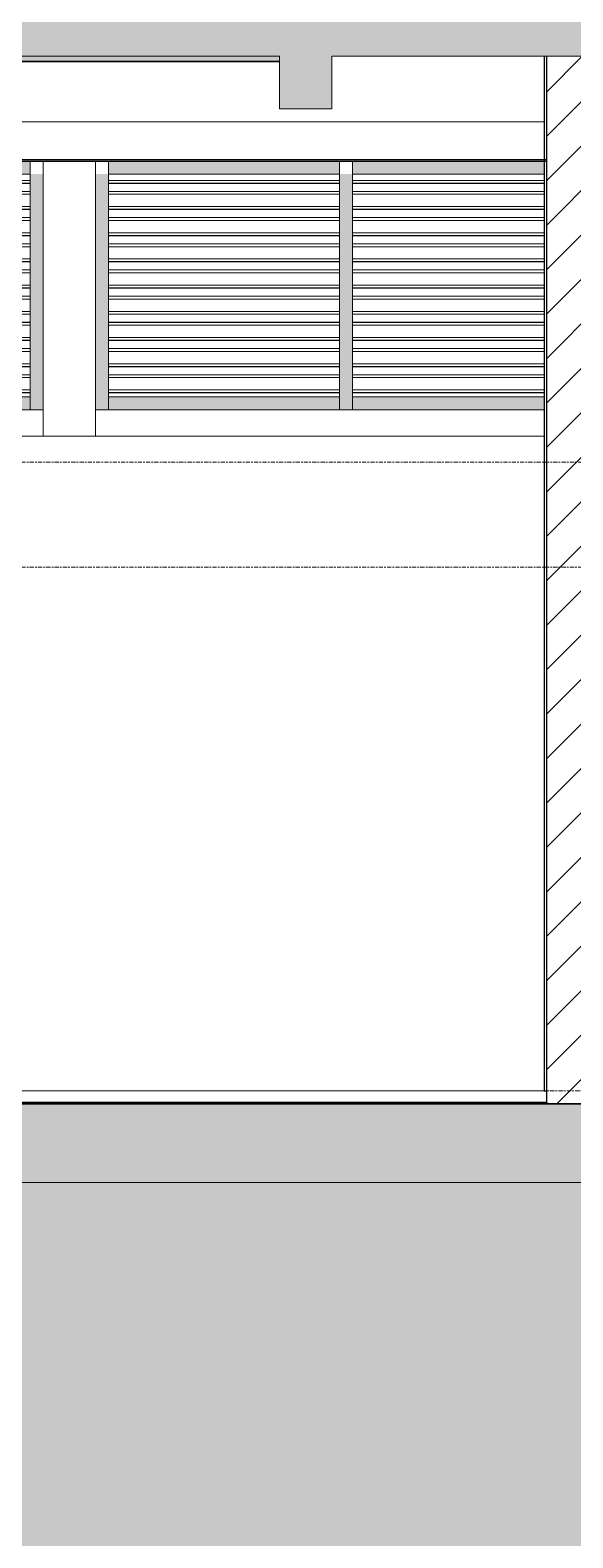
# Model space of a CAD drawing. Header units: millimetres. Extents: x 3451 to 201731, y -8641 to 35300.
# Drawn here: x 142843 to 144916, y -3707 to 2050 of the extents above; entities that cross this region are included whole.
import ezdxf

# ---------------------------------------------------------------- set-up
doc = ezdxf.new("R2010")
doc.units = ezdxf.units.MM
doc.linetypes.add('Centre', pattern=[31.75, 6.35, -4.7625, 15.875, -4.7625])
for name, color, linetype, lineweight in [('0-2', 50, 'Continuous', 5), ('A-CLNG-1', 13, 'Continuous', 25), ('A-CLNG-PATT-1', 13, 'Continuous', 9), ('A-DETL-GENF-1', 7, 'Continuous', 9), ('A-DETL-GENF-3', 9, 'Continuous', 9), ('A-DETL-THIN', 151, 'Continuous', 9), ('A-FLOR-1', 10, 'Continuous', 35), ('A-FLOR-3', 192, 'Continuous', 35), ('A-FLOR-LEVL-2', 51, 'Centre', 9), ('A-FLOR-PATT-1', 7, 'Continuous', 9), ('A-FLOR-PATT-3', 8, 'Continuous', 9), ('A-GLAZ-CWMG', 51, 'Continuous', 9), ('A-WALL', 113, 'Continuous', 9), ('A-WALL-1', 113, 'Continuous', 25), ('A-WALL-PATT-4', 111, 'Continuous', 9), ('C-PRKG', 70, 'Continuous', 9), ('S-BEAM-3', 7, 'Continuous', 9), ('S-COLS', 52, 'Continuous', 9)]:
    doc.layers.add(name, color=color, linetype=linetype, lineweight=lineweight)

# ---------------------------------------------------------------- blocks, each defined once
blk = doc.blocks.new('NCV_TKTC_KET CAU_rvt-2-TKCS_MẶT CẮT D')
at = {"layer": 'A-FLOR-PATT-1'}
h = blk.add_hatch(color=256, dxfattribs=at)
h.paths.add_polyline_path([(-58470.3, 1930), (-56833.3, 1930), (-56833.3, 1950), (-58634.9, 1950), (-58634.9, 1930)])
h.paths.add_polyline_path([(-24866.9, 1930), (-24836.9, 1930), (-24836.9, 1950), (-28836.9, 1950), (-28836.9, 1930), (-25816.8, 1930)])
h.paths.add_polyline_path([(-66835.3, 1930), (-65032.3, 1930), (-65032.3, 1950), (-66835.3, 1950)])
h.paths.add_polyline_path([(-53357.9, 1930), (-51661.9, 1930), (-51661.9, 1950), (-53357.9, 1950), (-53357.9, 1930.4)])
h = blk.add_hatch(color=256, dxfattribs=at)
h.paths.add_polyline_path([(-27122.9, -2350), (-24536.9, -2350), (-24536.9, -2050), (-49361.9, -2050), (-49361.9, -2350), (-27186.8, -2350)])
h.paths.add_polyline_path([(-77403.8, -2350), (-69761.9, -2350), (-69761.9, -2050), (-78236.5, -2050), (-78236.5, -2350)])
h.paths.add_polyline_path([(-64261.9, -2350), (-51461.9, -2350), (-51461.9, -2050), (-64261.9, -2050)])
at = {"layer": 'A-FLOR-1'}
for p, q in [((-58634.9, 1930), (-56833.3, 1930)), ((-51461.9, -2050), (-64261.9, -2050))]:
    blk.add_line(p, q, dxfattribs=at)
at = {"layer": 'S-BEAM-3'}
for p, q in [((-58635.6, 1700), (-56633.3, 1700)), ((-56633.3, 1700), (-55821.9, 1700))]:
    blk.add_line(p, q, dxfattribs=at)
blk = doc.blocks.new('xe oto1 - xe oto-V274-TKCS_MẶT CẮT D')
at = {"layer": 'C-PRKG'}
for p, q in [((-30637.8, -2000), (-30137.8, -2000)), ((-30587.8, -2000), (-30637.8, -2000)), ((-30637.8, -2000), (-30137.8, -2000)), ((-30637.8, -2000), (-30587.8, -2000)), ((-30137.8, -2000), (-30587.8, -2000)), ((-30517.8, -2000), (-29857.8, -2000)), ((-30517.8, -2000), (-29857.8, -2000)), ((-29937.8, -2000), (-30437.8, -2000)), ((-30437.8, -2000), (-29937.8, -2000)), ((-29937.8, -2000), (-30437.8, -2000)), ((-30437.8, -2000), (-29937.8, -2000)), ((-28917.8, -2000), (-28257.8, -2000)), ((-28917.8, -2000), (-28257.8, -2000)), ((-28337.8, -2000), (-28837.8, -2000)), ((-28837.8, -2000), (-28337.8, -2000)), ((-28337.8, -2000), (-28837.8, -2000)), ((-28837.8, -2000), (-28337.8, -2000)), ((-28187.8, -2000), (-28637.8, -2000)), ((-28637.8, -2000), (-28137.8, -2000)), ((-28137.8, -2000), (-28637.8, -2000)), ((-28137.8, -2000), (-28187.8, -2000)), ((-28187.8, -2000), (-28137.8, -2000))]:
    blk.add_line(p, q, dxfattribs=at)
blk = doc.blocks.new('xe oto1 - xe oto-V275-TKCS_MẶT CẮT D')
at = {"layer": 'C-PRKG'}
for p, q in [((-56585.7, -2000), (-56085.7, -2000)), ((-56535.7, -2000), (-56585.7, -2000)), ((-56585.7, -2000), (-56085.7, -2000)), ((-56585.7, -2000), (-56535.7, -2000)), ((-56085.7, -2000), (-56535.7, -2000)), ((-56465.7, -2000), (-55821.9, -2000)), ((-56465.7, -2000), (-55821.9, -2000)), ((-55885.7, -2000), (-56385.7, -2000)), ((-56385.7, -2000), (-55885.7, -2000)), ((-55885.7, -2000), (-56385.7, -2000)), ((-56385.7, -2000), (-55885.7, -2000))]:
    blk.add_line(p, q, dxfattribs=at)
blk = doc.blocks.new('Rectangular Mullion - 50 x 100mm-V414-TKCS_MẶT CẮT D')
at = {"layer": 'A-GLAZ-CWMG'}
blk.add_hatch(color=256, dxfattribs=at).paths.add_polyline_path([(-57817.3, 1500), (-57785.3, 1500), (-57785.3, 1550), (-58667, 1550), (-58667, 1500), (-58470.3, 1500)])
for p, q in [((-58667, 1500), (-58667, 1550)), ((-57785.3, 1500), (-58667, 1500)), ((-57785.3, 1550), (-57785.3, 1500))]:
    blk.add_line(p, q, dxfattribs=at)
blk = doc.blocks.new('Rectangular Mullion - 50 x 100mm-3796619-TKCS_MẶT CẮT D')
at = {"layer": 'A-GLAZ-CWMG'}
blk.add_hatch(color=256, dxfattribs=at).paths.add_polyline_path([(-57817.3, 600), (-57785.3, 600), (-57785.3, 650), (-58667, 650), (-58667, 600), (-58470.3, 600)])
for p, q in [((-58667, 600), (-58667, 650)), ((-58667, 650), (-57785.3, 650)), ((-57785.3, 650), (-57785.3, 600)), ((-58667, 600), (-57785.3, 600))]:
    blk.add_line(p, q, dxfattribs=at)
blk = doc.blocks.new('Rectangular Mullion - 50 x 100mm-3089669-TKCS_MẶT CẮT D')
at = {"layer": 'A-GLAZ-CWMG'}
blk.add_hatch(color=256, dxfattribs=at).paths.add_polyline_path([(-40586.9, 600), (-40586.9, 700), (-40636.9, 700), (-40636.9, 600)])
for p, q in [((-40636.9, 600), (-40636.9, 700)), ((-40586.9, 600), (-40636.9, 600))]:
    blk.add_line(p, q, dxfattribs=at)
blk = doc.blocks.new('Rectangular Mullion - 50 x 100mm-3089670-TKCS_MẶT CẮT D')
at = {"layer": 'A-GLAZ-CWMG'}
blk.add_hatch(color=256, dxfattribs=at).paths.add_polyline_path([(-40586.9, 700), (-40586.9, 800), (-40636.9, 800), (-40636.9, 700)])
blk.add_line((-40636.9, 700), (-40636.9, 800), dxfattribs=at)
blk = doc.blocks.new('Rectangular Mullion - MULLION LA SACH-3796621-TKCS_MẶT CẮT D')
at = {"layer": 'A-GLAZ-CWMG'}
for p, q in [((-57785.3, 734.3), (-58667, 734.3)), ((-57785.3, 734.2), (-58667, 734.2)), ((-57785.3, 723.1), (-58667, 723.1)), ((-58667, 676.1), (-57785.3, 676.1)), ((-57785.3, 665.9), (-58667, 665.9)), ((-57785.3, 665.8), (-58667, 665.8)), ((-57785.3, 664.8), (-58667, 664.8))]:
    blk.add_line(p, q, dxfattribs=at)
blk = doc.blocks.new('Rectangular Mullion - MULLION LA SACH-V420-TKCS_MẶT CẮT D')
at = {"layer": 'A-GLAZ-CWMG'}
for p, q in [((-58667, 1476.1), (-57785.3, 1476.1)), ((-57785.3, 1465.9), (-58667, 1465.9)), ((-57785.3, 1465.8), (-58667, 1465.8)), ((-57785.3, 1464.8), (-58667, 1464.8))]:
    blk.add_line(p, q, dxfattribs=at)
blk = doc.blocks.new('Rectangular Mullion - 50 x 100mm-3796449-TKCS_MẶT CẮT D')
at = {"layer": 'A-GLAZ-CWMG'}
blk.add_hatch(color=256, dxfattribs=at).paths.add_polyline_path([(-56603.7, 1500), (-56603.7, 1550), (-57485.3, 1550), (-57485.3, 1500), (-56837.6, 1500)])
for p, q in [((-57485.3, 1500), (-57485.3, 1550)), ((-57485.3, 1500), (-56603.7, 1500)), ((-56603.7, 1550), (-56603.7, 1500))]:
    blk.add_line(p, q, dxfattribs=at)
blk = doc.blocks.new('Rectangular Mullion - 50 x 100mm-3796450-TKCS_MẶT CẮT D')
at = {"layer": 'A-GLAZ-CWMG'}
blk.add_hatch(color=256, dxfattribs=at).paths.add_polyline_path([(-55821.9, 1500), (-55821.9, 1550), (-56553.7, 1550), (-56553.7, 1500), (-55858, 1500)])
for q in [(-56553.7, 1550), (-55821.9, 1500)]:
    blk.add_line((-56553.7, 1500), q, dxfattribs=at)
blk = doc.blocks.new('Rectangular Mullion - 50 x 100mm-3796451-TKCS_MẶT CẮT D')
at = {"layer": 'A-GLAZ-CWMG'}
blk.add_hatch(color=256, dxfattribs=at).paths.add_polyline_path([(-57485.3, 600), (-56603.7, 600), (-56603.7, 650), (-57485.3, 650)])
for p, q in [((-57485.3, 600), (-57485.3, 650)), ((-56603.7, 650), (-57485.3, 650)), ((-56603.7, 650), (-56603.7, 600)), ((-57485.3, 600), (-56603.7, 600))]:
    blk.add_line(p, q, dxfattribs=at)
blk = doc.blocks.new('Rectangular Mullion - 50 x 100mm-3796452-TKCS_MẶT CẮT D')
at = {"layer": 'A-GLAZ-CWMG'}
blk.add_hatch(color=256, dxfattribs=at).paths.add_polyline_path([(-55821.9, 600), (-55821.9, 650), (-56553.7, 650), (-56553.7, 600), (-55858, 600)])
for p, q in [((-56553.7, 600), (-56553.7, 650)), ((-55821.9, 650), (-56553.7, 650)), ((-56553.7, 600), (-55821.9, 600))]:
    blk.add_line(p, q, dxfattribs=at)
blk = doc.blocks.new('Rectangular Mullion - 50 x 100mm-V446-TKCS_MẶT CẮT D')
at = {"layer": 'A-GLAZ-CWMG'}
blk.add_hatch(color=256, dxfattribs=at).paths.add_polyline_path([(-57485.3, 600), (-57485.3, 700), (-57535.3, 700), (-57535.3, 600), (-57490.7, 600)])
for q in [(-57485.3, 700), (-57535.3, 600)]:
    blk.add_line((-57485.3, 600), q, dxfattribs=at)
blk = doc.blocks.new('Rectangular Mullion - 50 x 100mm-V447-TKCS_MẶT CẮT D')
at = {"layer": 'A-GLAZ-CWMG'}
blk.add_hatch(color=256, dxfattribs=at).paths.add_polyline_path([(-57485.3, 700), (-57485.3, 800), (-57535.3, 800), (-57535.3, 700), (-57490.7, 700)])
blk.add_line((-57485.3, 700), (-57485.3, 800), dxfattribs=at)
blk = doc.blocks.new('Rectangular Mullion - MULLION LA SACH-3796453-TKCS_MẶT CẮT D')
at = {"layer": 'A-GLAZ-CWMG'}
for p, q in [((-57485.3, 734.3), (-56603.7, 734.3)), ((-57485.3, 734.2), (-56603.7, 734.2)), ((-57485.3, 723.1), (-56603.7, 723.1)), ((-56603.7, 676.1), (-57485.3, 676.1)), ((-57485.3, 665.9), (-56603.7, 665.9)), ((-57485.3, 665.8), (-56603.7, 665.8)), ((-57485.3, 664.8), (-56603.7, 664.8))]:
    blk.add_line(p, q, dxfattribs=at)
blk = doc.blocks.new('Rectangular Mullion - MULLION LA SACH-3796454-TKCS_MẶT CẮT D')
at = {"layer": 'A-GLAZ-CWMG'}
for p, q in [((-56553.7, 734.3), (-55821.9, 734.3)), ((-56553.7, 734.2), (-55821.9, 734.2)), ((-56553.7, 723.1), (-55821.9, 723.1)), ((-55821.9, 676.1), (-56553.7, 676.1)), ((-56553.7, 665.9), (-55821.9, 665.9)), ((-56553.7, 665.8), (-55821.9, 665.8)), ((-56553.7, 664.8), (-55821.9, 664.8))]:
    blk.add_line(p, q, dxfattribs=at)
blk = doc.blocks.new('Rectangular Mullion - MULLION LA SACH-V448-TKCS_MẶT CẮT D')
at = {"layer": 'A-GLAZ-CWMG'}
for p, q in [((-56603.7, 1476.1), (-57485.3, 1476.1)), ((-57485.3, 1465.9), (-56603.7, 1465.9)), ((-57485.3, 1465.8), (-56603.7, 1465.8)), ((-57485.3, 1464.8), (-56603.7, 1464.8))]:
    blk.add_line(p, q, dxfattribs=at)
blk = doc.blocks.new('Rectangular Mullion - MULLION LA SACH-V449-TKCS_MẶT CẮT D')
at = {"layer": 'A-GLAZ-CWMG'}
for p, q in [((-55821.9, 1476.1), (-56553.7, 1476.1)), ((-56553.7, 1465.9), (-55821.9, 1465.9)), ((-56553.7, 1465.8), (-55821.9, 1465.8)), ((-56553.7, 1464.8), (-55821.9, 1464.8))]:
    blk.add_line(p, q, dxfattribs=at)
blk = doc.blocks.new('Rectangular Mullion - 50 x 100mm-2333204-TKCS_MẶT CẮT D')
at = {"layer": 'A-GLAZ-CWMG'}
blk.add_hatch(color=256, dxfattribs=at).paths.add_polyline_path([(-56553.7, 600), (-56553.7, 700), (-56603.7, 700), (-56603.7, 600)])
for p, q in [((-56603.7, 700), (-56603.7, 600)), ((-56553.7, 600), (-56553.7, 700)), ((-56553.7, 600), (-56603.7, 600))]:
    blk.add_line(p, q, dxfattribs=at)
blk = doc.blocks.new('Rectangular Mullion - 50 x 100mm-2333205-TKCS_MẶT CẮT D')
at = {"layer": 'A-GLAZ-CWMG'}
blk.add_hatch(color=256, dxfattribs=at).paths.add_polyline_path([(-56553.7, 700), (-56553.7, 800), (-56603.7, 800), (-56603.7, 700)])
for p, q in [((-56603.7, 800), (-56603.7, 700)), ((-56553.7, 700), (-56553.7, 800))]:
    blk.add_line(p, q, dxfattribs=at)

msp = doc.modelspace()

# ---------------------------------------------------------------- hatches: boundary and pattern name
at = {"layer": 'A-CLNG-PATT-1'}
h = msp.add_hatch(dxfattribs=at)
h.set_pattern_fill('FP_41', color=256, style=0, pattern_type=2)
h.set_pattern_definition([(0, (148640.78, 14125), (1219.2, 304.8), [50.292, -864.108, 50.292, -864.108, -4876.8]), (0, (148640.78, 14125), (1219.2, 304.8), [-1828.8, 50.292, -1778.508, 50.292, -864.108, -2133.6]), (0, (148640.78, 14125), (1219.2, 304.8), [-4572, 50.292, -559.308, 50.292, -1473.708]), (120, (149097.98, 14277.4), (-873.5645, 903.4582), [50.292, -864.108, 50.292, -5740.908]), (120, (149097.98, 14277.4), (-873.5645, 903.4582), [-964.692, -864.108, 50.292, -1778.508, -3048]), (120, (149097.98, 14277.4), (-873.5645, 903.4582), [-3657.6, 50.292, -864.108, 50.292, -2083.308]), (120, (149097.98, 14277.4), (-873.5645, 903.4582), [-4622.292, -559.308, 50.292, -1473.708]), (240, (149250.38, 14887), (-345.6355, -1208.2582), [50.292, -864.108, 50.292, -5740.908]), (240, (149250.38, 14887), (-345.6355, -1208.2582), [-964.692, -864.108, 50.292, -1778.508, -3048]), (240, (149250.38, 14887), (-345.6355, -1208.2582), [-3657.6, 50.292, -864.108, 50.292, -2083.308]), (240, (149250.38, 14887), (-345.6355, -1208.2582), [-4622.292, -559.308, 50.292, -1473.708])])
h.paths.add_polyline_path([(175464.1, 1550), (175790.9, 1550), (175790.9, 1555), (164890.5, 1555), (164890.5, 1550), (174811.1, 1550)])
h.paths.add_polyline_path([(128365.9, 1550), (128365.9, 1555), (127910.9, 1555), (127910.9, 1550)])
h.paths.add_polyline_path([(128915.9, 1550), (130594.7, 1550.5), (130594.7, 1555), (128915.9, 1555)])
h.paths.add_polyline_path([(130894.7, 1550), (138744.6, 1550), (138744.6, 1555), (130894.7, 1555), (130894.7, 1550.6)])
h.paths.add_polyline_path([(163055.8, 1550), (164640, 1550), (164640, 1555), (160692.2, 1555), (160692.2, 1550), (161749.6, 1550)])
h.paths.add_polyline_path([(160390.5, 1550), (160390.5, 1555), (156392.5, 1555), (156392.5, 1550), (159790.4, 1550)])
h.paths.add_polyline_path([(139044.6, 1550), (144815.9, 1550), (144815.9, 1555), (139044.6, 1555), (139044.6, 1553.2)])
at = {"layer": 'A-DETL-GENF-1'}
h = msp.add_hatch(color=256, dxfattribs=at)
h.paths.add_polyline_path([(160443.5, 1550), (160692.2, 1550), (160692.2, 1950), (167092.5, 1950), (167092.5, 1700), (167692.5, 1700), (167692.5, 1950), (171492.9, 1950), (171492.9, 1750), (171692.9, 1750), (171692.9, 1950), (175790.9, 1950), (175790.9, 1550), (176090.9, 1550), (176090.9, 2150), (151265.9, 2150), (151265.9, 1750), (151465.9, 1750), (151465.9, 1950), (154892.5, 1950), (154892.5, 1750), (155092.5, 1750), (155092.5, 1950), (156090.8, 1950), (156090.8, 1550), (156392.5, 1550), (156392.5, 1950), (160390.5, 1950), (160390.5, 1550)])
h.paths.add_polyline_path([(138892.2, 1550), (139044.6, 1550), (139044.6, 1950), (143794.6, 1950), (143794.6, 1750), (143994.6, 1750), (143994.6, 1950), (146969.9, 1950), (146969.9, 1550), (147269.9, 1550), (147269.9, 1950), (148965.9, 1950), (148965.9, 1750), (149165.9, 1750), (149165.9, 2150), (128994.6, 2150), (128994.6, 1750), (129194.6, 1750), (129194.6, 1950), (130594.7, 1950), (130594.7, 1550), (130894.7, 1550), (130894.7, 1950), (135595.5, 1950), (135595.5, 1750), (135794.6, 1750), (135794.6, 1950), (138744.6, 1950), (138744.6, 1550)])
h.paths.add_polyline_path([(127790, 1750), (127910.9, 1750), (127910.9, 2150), (127710.9, 2150), (127710.9, 1750)])
at = {"layer": 'A-DETL-GENF-3'}
h = msp.add_hatch(dxfattribs=at)
h.set_pattern_fill('FP_82', color=256, style=0, pattern_type=2)
h.set_pattern_definition([(0, (148640.8, 14125), (725.805, 725.805), [725.805, -725.805]), (0, (148640.8, 14397.2), (725.805, 725.805), [725.805, -725.805]), (0, (148640.8, 14669.35), (725.805, 725.805), [725.805, -725.805]), (90, (148731.5, 14760.1), (-725.805, 725.805), [725.805, -725.805]), (90, (149003.7, 14760.1), (-725.805, 725.805), [725.805, -725.805]), (90, (149275.9, 14760.1), (-725.805, 725.805), [725.805, -725.805])])
h.paths.add_polyline_path([(166321.1, -5581.5), (194403.2, -5581.5), (194403.2, 100), (189739.6, 100), (189739.6, 200), (185739.6, 350), (183390.9, 350), (183390.9, 650), (176090.9, 650), (176090.9, -2050), (177441.1, -2050), (177441.1, -3550), (177491.1, -3550), (177491.1, -3600.5), (173410.9, -3600.5), (173410.9, -3550), (173441.1, -3550), (173441.1, -2350), (169742.1, -2350), (169742.1, -3550), (169792.1, -3550), (169792.1, -3600.5), (165690.9, -3600.5), (165690.9, -3550), (165742.1, -3550), (165742.1, -2350), (162740.5, -2350), (162740.5, -3550), (162790.5, -3550), (162790.5, -3600.5), (158689.8, -3600.5), (158689.8, -3550), (158740.5, -3550), (158740.5, -2350), (157057.2, -2350), (157057.2, -3550), (157066.6, -3550), (157066.6, -3600.5), (155816.6, -3600.5), (155816.6, -3550), (155824.2, -3550), (155824.2, -2350), (151465.9, -2350), (151465.9, -3850), (151590.9, -3850), (151590.9, -5350), (151640.9, -5350), (151640.9, -5400), (148790.9, -5400), (148790.9, -5350), (148840.9, -5350), (148840.9, -3850), (148965.9, -3850), (148965.9, -2350), (148341, -2350), (148341, -3550), (145841, -3550), (145841, -2350), (140691, -2350), (140691, -3550), (140741, -3550), (140741, -3600), (137041, -3600), (137041, -3550), (137091, -3550), (137091, -2350), (136663.9, -2350), (136663.9, -2750), (136263.9, -2750), (136263.9, -2350), (132490.9, -2350), (132490.9, -3550), (132540.9, -3550), (132540.9, -3600), (128840.9, -3600), (128840.9, -3550), (128890.9, -3550), (128890.9, -2350), (123224.1, -2350), (123224.1, -3550), (123274.1, -3550), (123274.1, -3600), (120874.1, -3600), (120874.1, -3550), (120924.1, -3550), (120924.1, -2050), (122390.9, -2050), (122390.9, -50), (121209.6, -50), (115209.6, -250), (114209.6, -250), (114209.6, -200), (110810.1, -200), (110810.1, -5581.5), (165668.1, -5581.5)])
at = {"layer": 'A-FLOR-PATT-3'}
h = msp.add_hatch(dxfattribs=at)
h.set_pattern_fill('FP_33', color=256, style=0, pattern_type=2)
h.set_pattern_definition([(0, (148640.78, 14125), (609.6, 152.4), [50.292, -406.908, 50.292, -406.908, -2438.4]), (0, (148640.78, 14125), (609.6, 152.4), [-914.4, 50.292, -864.108, 50.292, -406.908, -1066.8]), (0, (148640.78, 14125), (609.6, 152.4), [-2286, 50.292, -254.508, 50.292, -711.708]), (120, (148869.38, 14201.2), (-436.7823, 451.7291), [50.292, -406.908, 50.292, -2845.308]), (120, (148869.38, 14201.2), (-436.7823, 451.7291), [-507.492, -406.908, 50.292, -864.108, -1524]), (120, (148869.38, 14201.2), (-436.7823, 451.7291), [-1828.8, 50.292, -406.908, 50.292, -1016.508]), (120, (148869.38, 14201.2), (-436.7823, 451.7291), [-2336.292, -254.508, 50.292, -711.708]), (240, (148945.58, 14506), (-172.8177, -604.1291), [50.292, -406.908, 50.292, -406.908, -2438.4]), (240, (148945.58, 14506), (-172.8177, -604.1291), [-914.4, 50.292, -864.108, 50.292, -406.908, -1066.8]), (240, (148945.58, 14506), (-172.8177, -604.1291), [-2286, 50.292, -254.508, 50.292, -711.708])])
h.paths.add_polyline_path([(173504.9, -2050), (175790.9, -2050), (175790.9, -2045), (158115.9, -2045), (158115.9, -2050), (170892.6, -2050)])
h.paths.add_polyline_path([(127910.9, -2050), (130565.9, -2050), (130565.9, -2045), (127910.9, -2045)])
h.paths.add_polyline_path([(136665.9, -2050), (144815.9, -2050), (144815.9, -2045), (136665.9, -2045)])
h.paths.add_polyline_path([(156290.9, -2050), (157815.9, -2050), (157815.9, -2045), (156290.9, -2045)])
at = {"layer": 'A-WALL-PATT-4'}
h = msp.add_hatch(dxfattribs=at)
h.set_pattern_fill('FP_32', color=256, style=0, pattern_type=2)
h.set_pattern_definition([(45, (148640.78, 14125), (-84.8528, 84.8528), [])])
h.paths.add_polyline_path([(145015.9, -2050), (145015.9, 1950), (144815.9, 1950), (144815.9, -2050)])

# ---------------------------------------------------------------- linework, layer by layer
at = {"layer": 'A-CLNG-1'}
for p, q in [((144815.9, 1555), (139044.6, 1555)), ((139044.6, 1550), (144815.9, 1550))]:
    msp.add_line(p, q, dxfattribs=at)
at = {"layer": 'A-DETL-THIN'}
for p, q in [((139044.6, 1950), (143794.6, 1950)), ((143794.6, 1950), (143794.6, 1750)), ((143994.6, 1750), (143994.6, 1950)), ((143994.6, 1950), (146969.9, 1950)), ((143794.6, 1750), (143994.6, 1750)), ((145841, -2350), (140691, -2350))]:
    msp.add_line(p, q, dxfattribs=at)
at = {"layer": 'A-FLOR-3'}
for p, q in [((144815.9, -2045), (136665.9, -2045)), ((136665.9, -2050), (144815.9, -2050)), ((144815.9, -2050), (144815.9, -2045))]:
    msp.add_line(p, q, dxfattribs=at)
at = {"layer": 'A-FLOR-LEVL-2'}
for p, q in [((198239.7, 400), (106972.4, 400)), ((196334.7, 0), (106972.4, 0)), ((106972.4, -2000), (196334.7, -2000))]:
    msp.add_line(p, q, dxfattribs=at)
at = {"layer": 'A-WALL'}
for p, q in [((142892.5, 600), (139125.9, 600)), ((144805.9, 600), (143092.5, 600)), ((144805.9, 500), (139125.9, 500)), ((136665.9, -2000), (144805.9, -2000))]:
    msp.add_line(p, q, dxfattribs=at)
at = {"layer": 'A-WALL-1'}
for p, q in [((144805.9, 1950), (144805.9, -2000)), ((144815.9, -2045), (144815.9, 1950)), ((144805.9, -2000), (144815.9, -2000)), ((144815.9, -2050), (145015.9, -2050))]:
    msp.add_line(p, q, dxfattribs=at)
at = {"layer": 'S-COLS'}
for p, q in [((142892.5, 500), (142892.5, 1550)), ((143092.5, 1550), (143092.5, 500))]:
    msp.add_line(p, q, dxfattribs=at)

# ---------------------------------------------------------------- block references
at = {"layer": '0-2'}
msp.add_blockref('NCV_TKTC_KET CAU_rvt-2-TKCS_MẶT CẮT D', (200627.8, 0), dxfattribs=at)
at = {"layer": 'A-GLAZ-CWMG'}
for name, p in [('Rectangular Mullion - 50 x 100mm-V414-TKCS_MẶT CẮT D', (200627.8, 0)), ('Rectangular Mullion - 50 x 100mm-3089670-TKCS_MẶT CẮT D', (183479.5, 700)), ('Rectangular Mullion - 50 x 100mm-V447-TKCS_MẶT CẮT D', (200627.8, 700)), ('Rectangular Mullion - 50 x 100mm-3796449-TKCS_MẶT CẮT D', (200627.8, 0)), ('Rectangular Mullion - 50 x 100mm-2333205-TKCS_MẶT CẮT D', (200627.8, 700)), ('Rectangular Mullion - 50 x 100mm-3796450-TKCS_MẶT CẮT D', (200627.8, 0)), ('Rectangular Mullion - MULLION LA SACH-V420-TKCS_MẶT CẮT D', (200627.8, 0)), ('Rectangular Mullion - MULLION LA SACH-V448-TKCS_MẶT CẮT D', (200627.8, 0)), ('Rectangular Mullion - MULLION LA SACH-V449-TKCS_MẶT CẮT D', (200627.8, 0)), ('Rectangular Mullion - MULLION LA SACH-3796621-TKCS_MẶT CẮT D', (200627.8, 700)), ('Rectangular Mullion - 50 x 100mm-3089670-TKCS_MẶT CẮT D', (183479.5, 600)), ('Rectangular Mullion - 50 x 100mm-V447-TKCS_MẶT CẮT D', (200627.8, 600)), ('Rectangular Mullion - MULLION LA SACH-3796453-TKCS_MẶT CẮT D', (200627.8, 700)), ('Rectangular Mullion - 50 x 100mm-2333205-TKCS_MẶT CẮT D', (200627.8, 600)), ('Rectangular Mullion - MULLION LA SACH-3796454-TKCS_MẶT CẮT D', (200627.8, 700)), ('Rectangular Mullion - MULLION LA SACH-3796621-TKCS_MẶT CẮT D', (200627.8, 600)), ('Rectangular Mullion - MULLION LA SACH-3796453-TKCS_MẶT CẮT D', (200627.8, 600)), ('Rectangular Mullion - MULLION LA SACH-3796454-TKCS_MẶT CẮT D', (200627.8, 600)), ('Rectangular Mullion - 50 x 100mm-3089670-TKCS_MẶT CẮT D', (183479.5, 500)), ('Rectangular Mullion - 50 x 100mm-V447-TKCS_MẶT CẮT D', (200627.8, 500)), ('Rectangular Mullion - 50 x 100mm-2333205-TKCS_MẶT CẮT D', (200627.8, 500)), ('Rectangular Mullion - MULLION LA SACH-3796621-TKCS_MẶT CẮT D', (200627.8, 500)), ('Rectangular Mullion - MULLION LA SACH-3796453-TKCS_MẶT CẮT D', (200627.8, 500)), ('Rectangular Mullion - MULLION LA SACH-3796454-TKCS_MẶT CẮT D', (200627.8, 500)), ('Rectangular Mullion - 50 x 100mm-3089670-TKCS_MẶT CẮT D', (183479.5, 400)), ('Rectangular Mullion - 50 x 100mm-V447-TKCS_MẶT CẮT D', (200627.8, 400)), ('Rectangular Mullion - 50 x 100mm-2333205-TKCS_MẶT CẮT D', (200627.8, 400)), ('Rectangular Mullion - MULLION LA SACH-3796621-TKCS_MẶT CẮT D', (200627.8, 400)), ('Rectangular Mullion - 50 x 100mm-3089670-TKCS_MẶT CẮT D', (183479.5, 300)), ('Rectangular Mullion - 50 x 100mm-V447-TKCS_MẶT CẮT D', (200627.8, 300)), ('Rectangular Mullion - MULLION LA SACH-3796453-TKCS_MẶT CẮT D', (200627.8, 400)), ('Rectangular Mullion - 50 x 100mm-2333205-TKCS_MẶT CẮT D', (200627.8, 300)), ('Rectangular Mullion - MULLION LA SACH-3796454-TKCS_MẶT CẮT D', (200627.8, 400)), ('Rectangular Mullion - MULLION LA SACH-3796621-TKCS_MẶT CẮT D', (200627.8, 300)), ('Rectangular Mullion - 50 x 100mm-3089670-TKCS_MẶT CẮT D', (183479.5, 200)), ('Rectangular Mullion - 50 x 100mm-V447-TKCS_MẶT CẮT D', (200627.8, 200)), ('Rectangular Mullion - MULLION LA SACH-3796453-TKCS_MẶT CẮT D', (200627.8, 300)), ('Rectangular Mullion - 50 x 100mm-2333205-TKCS_MẶT CẮT D', (200627.8, 200)), ('Rectangular Mullion - MULLION LA SACH-3796454-TKCS_MẶT CẮT D', (200627.8, 300)), ('Rectangular Mullion - MULLION LA SACH-3796621-TKCS_MẶT CẮT D', (200627.8, 200)), ('Rectangular Mullion - MULLION LA SACH-3796453-TKCS_MẶT CẮT D', (200627.8, 200)), ('Rectangular Mullion - MULLION LA SACH-3796454-TKCS_MẶT CẮT D', (200627.8, 200)), ('Rectangular Mullion - 50 x 100mm-3089670-TKCS_MẶT CẮT D', (183479.5, 100)), ('Rectangular Mullion - 50 x 100mm-V447-TKCS_MẶT CẮT D', (200627.8, 100)), ('Rectangular Mullion - 50 x 100mm-2333205-TKCS_MẶT CẮT D', (200627.8, 100)), ('Rectangular Mullion - MULLION LA SACH-3796621-TKCS_MẶT CẮT D', (200627.8, 100)), ('Rectangular Mullion - MULLION LA SACH-3796453-TKCS_MẶT CẮT D', (200627.8, 100)), ('Rectangular Mullion - MULLION LA SACH-3796454-TKCS_MẶT CẮT D', (200627.8, 100)), ('Rectangular Mullion - 50 x 100mm-3089670-TKCS_MẶT CẮT D', (183479.5, 0)), ('Rectangular Mullion - 50 x 100mm-V447-TKCS_MẶT CẮT D', (200627.8, 0)), ('Rectangular Mullion - 50 x 100mm-2333205-TKCS_MẶT CẮT D', (200627.8, 0)), ('Rectangular Mullion - MULLION LA SACH-3796621-TKCS_MẶT CẮT D', (200627.8, 0)), ('Rectangular Mullion - 50 x 100mm-3089669-TKCS_MẶT CẮT D', (183479.5, 0)), ('Rectangular Mullion - 50 x 100mm-V446-TKCS_MẶT CẮT D', (200627.8, 0)), ('Rectangular Mullion - MULLION LA SACH-3796453-TKCS_MẶT CẮT D', (200627.8, 0)), ('Rectangular Mullion - 50 x 100mm-2333204-TKCS_MẶT CẮT D', (200627.8, 0)), ('Rectangular Mullion - MULLION LA SACH-3796454-TKCS_MẶT CẮT D', (200627.8, 0)), ('Rectangular Mullion - 50 x 100mm-3796619-TKCS_MẶT CẮT D', (200627.8, 0)), ('Rectangular Mullion - 50 x 100mm-3796451-TKCS_MẶT CẮT D', (200627.8, 0)), ('Rectangular Mullion - 50 x 100mm-3796452-TKCS_MẶT CẮT D', (200627.8, 0))]:
    msp.add_blockref(name, p, dxfattribs=at)
at = {"layer": 'C-PRKG'}
for name, p in [('xe oto1 - xe oto-V274-TKCS_MẶT CẮT D', (172179.9, 0)), ('xe oto1 - xe oto-V275-TKCS_MẶT CẮT D', (200627.8, 0))]:
    msp.add_blockref(name, p, dxfattribs=at)

doc.saveas('drawing.dxf')
